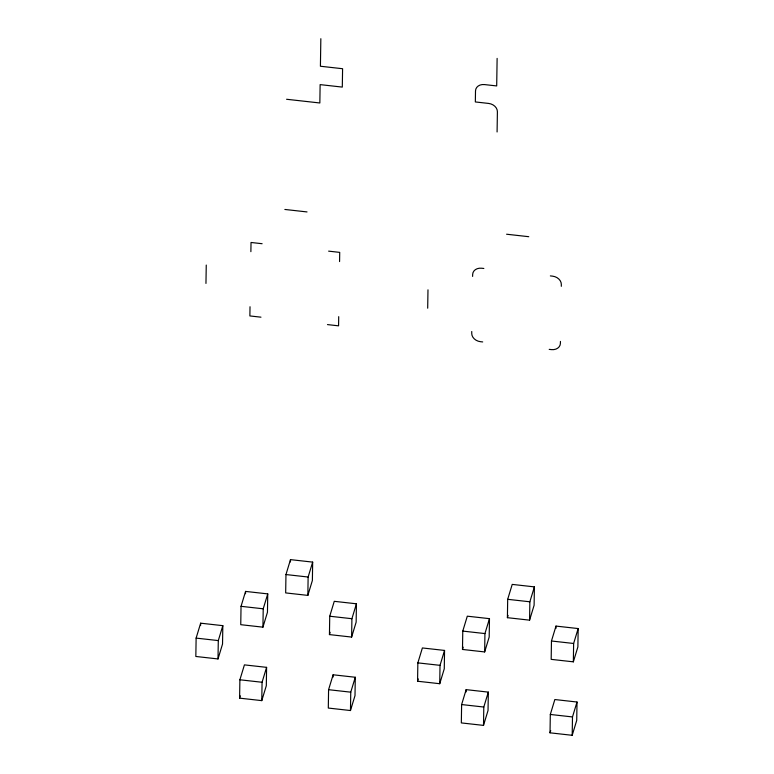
<?xml version="1.0" encoding="UTF-8"?>
<svg xmlns="http://www.w3.org/2000/svg" width="774" height="774" viewBox="0 0 774 774"><rect width="100%" height="100%" fill="white"/><g stroke="black" fill="none" stroke-linecap="round" stroke-linejoin="round"><path stroke-width="1.16" d="M196.122 638.105L195.832 656.468L218.007 658.945L222.535 644.036L222.825 625.663L200.65 623.186L196.122 638.105L218.297 640.582L222.825 625.663M200.611 625.489L200.65 623.186M205.961 283.429L206.252 265.066M218.007 658.945L218.297 640.582M239.601 698.148L239.892 679.785L244.42 664.876L266.595 667.352L266.314 685.716L261.776 700.625L239.601 698.148L240.298 695.855M241.043 606.323L240.753 624.686L262.928 627.163L267.456 612.253L267.746 593.89L245.571 591.413L241.043 606.323L263.218 608.799L267.746 593.89M245.532 593.706L245.571 591.413M250.021 306.746L249.876 315.937L260.964 317.176M250.882 251.656L251.028 242.475L262.115 243.713M261.776 700.625L262.067 682.262L266.595 667.352M262.928 627.163L263.218 608.799M285.964 574.55L285.674 592.913L307.849 595.39L312.377 580.481L312.667 562.108L290.492 559.631L285.964 574.55L308.129 577.027L312.667 562.108M290.453 561.934L290.492 559.631M307.849 595.39L308.129 577.027M320.842 38.7L320.417 66.245L342.592 68.722L342.302 87.094L320.126 84.618L319.846 102.981L286.583 99.266M328.582 689.692L328.302 708.055L350.467 710.532L355.005 695.623L355.285 677.26L333.12 674.783L328.582 689.692L350.757 692.169L355.285 677.26M329.443 634.593L329.734 616.23L334.262 601.321L356.437 603.797L356.146 622.161L351.619 637.07L329.443 634.593L330.14 632.3M333.081 677.076L333.12 674.783M338.712 316.653L338.567 325.835L327.479 324.596M339.573 261.564L339.718 252.382L328.631 251.144M350.467 710.532L350.757 692.169M351.619 637.07L351.909 618.707L356.437 603.797M417.563 681.236L417.854 662.873L422.381 647.954L444.557 650.431L444.266 668.794L439.738 683.713L417.563 681.236L418.26 678.943M427.693 308.197L427.983 289.834M439.738 683.713L440.019 665.34L444.557 650.431M461.623 704.553L461.333 722.916L483.508 725.393L488.036 710.484L488.326 692.12L466.151 689.644L461.623 704.553L483.798 707.03L488.326 692.12M462.484 649.454L462.775 631.091L467.303 616.181L489.478 618.658L489.187 637.021L484.659 651.931L462.484 649.454L463.181 647.161M466.112 691.937L466.151 689.644M471.753 331.514L471.724 333.352A9.007 7.247 16.9 0 0 480.48 341.692L482.695 341.934M472.614 276.424L472.643 274.586A9.007 7.247 16.9 0 1 481.622 268.23L483.847 268.472M483.508 725.393L483.798 707.03M484.659 651.931L484.94 633.567L489.478 618.658M497.121 58.389L496.695 85.933L484.495 84.579A9.007 7.247 16.9 0 0 475.507 90.926L475.342 101.945L488.646 103.435A9.007 7.247 16.9 0 1 497.401 111.775L497.082 131.977M507.405 617.681L507.686 599.318L512.224 584.399L534.399 586.876L534.108 605.239L529.58 620.158L507.405 617.681L508.102 615.388M529.58 620.158L529.861 601.785L534.399 586.876M550.024 732.823L550.314 714.46L554.842 699.541L577.017 702.018L576.727 720.391L572.199 735.3L550.024 732.823L550.72 730.53M551.465 640.998L551.175 659.361L573.35 661.838L577.878 646.929L578.168 628.565L555.993 626.089L551.465 640.998L573.631 643.475L578.168 628.565M555.955 628.382L555.993 626.089M560.444 341.421L560.415 343.259A9.007 7.247 16.9 0 1 551.427 349.616L549.211 349.364M561.305 286.322L561.334 284.493A9.007 7.247 16.9 0 0 552.578 276.154L550.362 275.902M572.199 735.3L572.489 716.937L577.017 702.018M573.35 661.838L573.631 643.475M284.861 209.454L307.036 211.931M506.593 234.222L528.758 236.699M507.686 599.318L529.861 601.785M329.734 616.23L351.909 618.707M462.775 631.091L484.94 633.567M417.854 662.873L440.019 665.34M239.892 679.785L262.067 682.262M550.314 714.46L572.489 716.937"/></g></svg>
